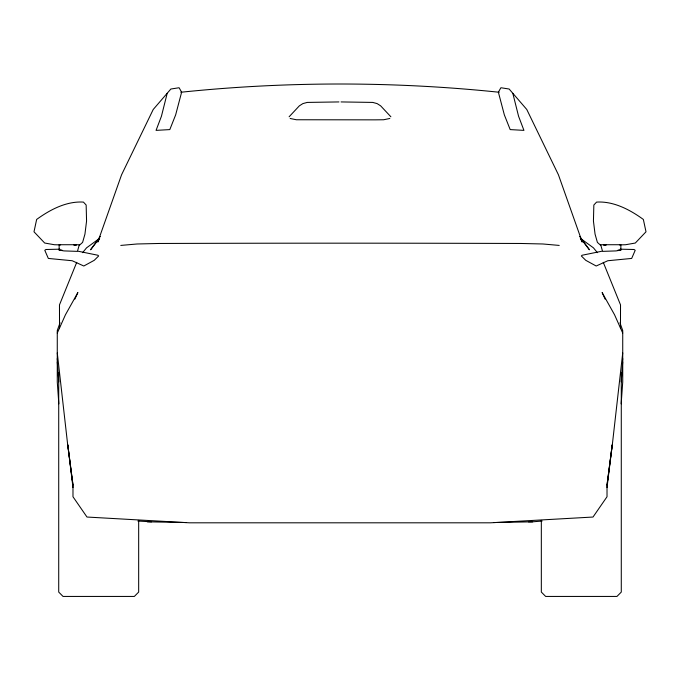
<?xml version="1.0" encoding="UTF-8"?>
<svg xmlns="http://www.w3.org/2000/svg" width="680" height="680" viewBox="0 0 680 680"><rect width="100%" height="100%" fill="white"/><g stroke="black" fill="none" stroke-linecap="round" stroke-linejoin="round"><path stroke-width="1.02" d="M620.475 327.981L620.525 304.895L603.27 262.327M621.163 403.844L622.727 382.007L622.727 330.582L619.965 322.787M621.214 381.811L622.727 361.879M622.54 360.629L622.727 358.632M622.727 352.92L612.357 444.397L607.019 485.035L607.019 496.748L593.011 517.038L490.543 522.81L189.456 522.81L86.989 517.038L72.981 496.748L72.981 485.035L67.779 444.796L72.981 487.526M607.019 487.526L612.229 444.805L607.019 485.035M60.035 322.787L57.273 330.582L57.273 382.007L58.837 403.844M76.73 262.327L59.474 304.895L59.526 327.981M57.273 333.072L65.441 314.789L77.877 292.545L74.859 299.132M167.178 93.347L161.441 116.22L156.06 130.373L169.813 129.591L175.661 114.86L181.628 92.183L179.103 87.737L170.85 89.029L153.221 109.48L121.567 174.794L97.767 242.08L99.654 238.417M100.317 236.427L90.567 249.79L99.169 238.654L86.547 247.843L82.62 252.671M289.119 116.781L299.336 105.859L302.863 103.606L307.25 102.416L338.946 101.932M79.237 245.403L82.603 242.394L84.941 234.141L86.564 221.059L86.156 205.02L83.428 202.096C66.428 201.025 50.056 209.703 36.643 219.445L34 231.795L44.693 243.032L54.4 244.732L60.614 244.902M389.827 118.481L383.656 119.756L375.156 119.85L296.344 119.756L290.173 118.481M601.723 251.251L582.08 255.255L581.366 255.986L585.76 260.321L596.182 266.007L607.81 260.738L631.669 258.434L635.205 250.308L634.083 249.5L620.143 249.177M620.857 250.07L616.046 250.911L602.573 251.371L600.678 244.724L620.857 244.724L620.857 250.07L618.086 250.044M120.785 245.421L137.096 243.984L158.993 243.474C279.675 243.075 400.325 243.075 521.008 243.474L542.904 243.984L559.215 245.421M493.697 522.538L532.678 521.823L542.13 521.024M180.795 92.251C286.611 81.26 393.388 81.26 499.205 92.251M603.865 245.319L605.939 245.259M619.387 244.902L625.6 244.732L635.307 243.032L646 231.795L643.356 219.445C629.943 209.703 613.572 201.025 596.572 202.096L593.844 205.02L593.436 221.059L595.06 234.141L597.397 242.394L600.763 245.403M59.857 249.177L45.917 249.5L44.795 250.308L48.331 258.434L72.191 260.738L83.819 266.007L94.24 260.321L98.634 255.986L97.92 255.255L78.276 251.251M74.043 244.825L76.16 244.783M59.143 250.07L63.954 250.911L77.427 251.371L79.322 244.724L59.143 244.724L59.143 250.07L61.914 250.044M137.87 521.024L151.572 521.823M528.428 521.823L532.678 521.823M341.054 101.932L372.75 102.416L377.137 103.606L380.664 105.859L390.881 116.781M147.322 521.823L186.303 522.538M603.84 244.783L605.957 244.825M74.06 245.259L76.134 245.319M512.822 93.347L518.56 116.22L523.94 130.373L510.187 129.591L504.339 114.86L498.372 92.183L500.896 87.737L509.15 89.029L526.779 109.48L558.433 174.794L582.233 242.08L580.346 238.417M597.38 252.671L593.453 247.843L580.831 238.654L589.433 249.79L579.683 236.427M605.14 299.132L602.123 292.545L614.558 314.789L622.727 333.072M72.981 485.035L67.643 444.397L57.273 352.92M57.273 358.632L57.46 360.629M57.273 361.879L58.786 381.811M621.282 372.887L621.282 592.076L616.956 596.437L545.658 596.437L541.331 592.076L541.331 520.361M138.669 520.361L138.669 592.076L134.343 596.437L63.044 596.437L58.718 592.076L58.718 372.887"/></g></svg>
